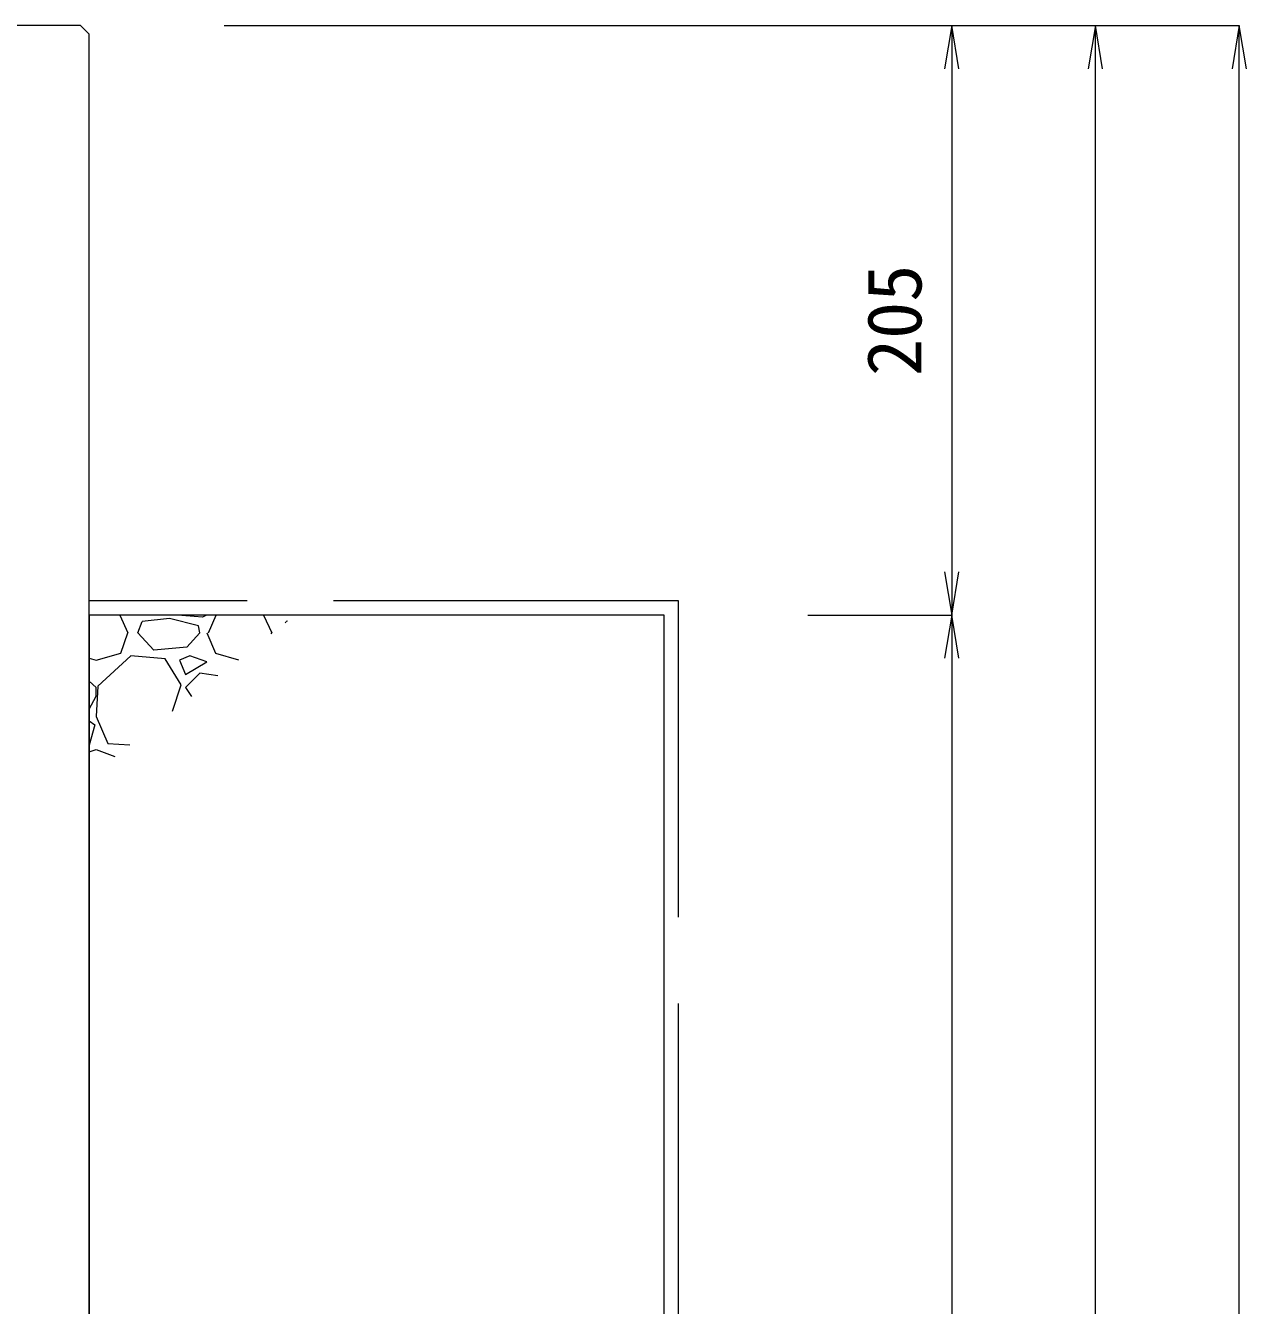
# Model space of a CAD drawing. Units: millimetres at full size, sheet at 1:20; details may follow other scales. Extents: x 0 to 23340, y -4498 to 8520.
# Drawn here: x 16825.4 to 17250, y 4416.2 to 4861.2 of the extents above; entities that cross this region are included whole.
import ezdxf
from ezdxf.enums import TextEntityAlignment as Align

# ---------------------------------------------------------------- set-up
doc = ezdxf.new("R2010")
doc.units = ezdxf.units.MM
doc.header["$LTSCALE"] = 20
doc.linetypes.add('DASHED', pattern=[7.5, 6, -1.5])
for name, color, linetype, lineweight in [('KIJUN', 5, 'Continuous', 5), ('SUNPO', 3, 'Continuous', 13), ('ﾊｯﾁﾝｸﾞ', 7, 'Continuous', 5)]:
    doc.layers.add(name, color=color, linetype=linetype, lineweight=lineweight)
doc.styles.add('ＭＳ ゴシック', font='')
doc.styles.get('ＭＳ ゴシック').set_extended_font_data('MS Gothic')

# ---------------------------------------------------------------- blocks, each defined once
blk = doc.blocks.new('open_arrow')
at = {"color": 0, "linetype": 'Continuous', "lineweight": -2}
blk.add_lwpolyline([(7.5, 1.25), (0, 0), (7.5, -1.25)], dxfattribs=at)

msp = doc.modelspace()

# ---------------------------------------------------------------- linework, layer by layer
at = {"layer": 'KIJUN', "color": 7, "lineweight": 13}
msp.add_lwpolyline([(16410.42, 3999.04), (16382.48, 4646.2), (16409.48, 4711.2), (16407.48, 4751.2), (16371.48, 4771.2), (16367.48, 4861.2), (16320.48, 4861.2), (16317.48, 4858.2), (16317.48, 3876.2), (16337.48, 3856.2), (16827.48, 3856.2), (16847.48, 3876.2), (16847.48, 4858.2), (16844.48, 4861.2), (16797.48, 4861.2), (16793.48, 4771.2), (16757.48, 4751.2), (16755.48, 4711.2), (16782.48, 4646.2)], dxfattribs=at)
at = {"layer": 'KIJUN', "color": 7, "linetype": 'DASHED', "lineweight": 13}
msp.add_lwpolyline([(16317.48, 4661.2), (16112.48, 4661.2), (16112.48, 3651.2), (17052.48, 3651.2), (17052.48, 4661.2), (16847.48, 4661.2)], dxfattribs=at)
at = {"layer": 'KIJUN', "color": 7, "lineweight": 13}
msp.add_lwpolyline([(16847.48, 4656.2), (16847.48, 3876.2), (16827.48, 3856.2), (16337.48, 3856.2), (16317.48, 3876.2), (16317.48, 4656.2), (16117.48, 4656.2), (16117.48, 3656.2), (17047.48, 3656.2), (17047.48, 4656.2)], close=True, dxfattribs=at)
at = {"layer": 'SUNPO'}
for p, q in [((16894.48, 4861.2), (17147.48, 4861.2)), ((16894.48, 4861.2), (17197.48, 4861.2)), ((16894.48, 4861.2), (17247.48, 4861.2)), ((17147.48, 4861.2), (17147.48, 4656.2)), ((17197.48, 3856.2), (17197.48, 4861.2)), ((17247.48, 3656.2), (17247.48, 4861.2)), ((17097.48, 4656.2), (17147.48, 4656.2)), ((17097.48, 4656.2), (17147.48, 4656.2)), ((17147.48, 4656.2), (17147.48, 3856.2))]:
    msp.add_line(p, q, dxfattribs=at)
at = {"layer": 'ﾊｯﾁﾝｸﾞ'}
for p, q in [((16858.14, 4656.2), (16861, 4650)), ((16887, 4655.5), (16878.3, 4656.2)), ((16888.33, 4656.2), (16887, 4655.5)), ((16889, 4650), (16891.66, 4656.2)), ((16908.14, 4656.2), (16911, 4650)), ((16864.5, 4650), (16866, 4654)), ((16875.5, 4655), (16866, 4654)), ((16885.5, 4652.5), (16875.5, 4655)), ((16886, 4650), (16885.5, 4652.5)), ((16915.83, 4653.55), (16916, 4654)), ((16916.47, 4654.05), (16916, 4654)), ((16858.5, 4643), (16861, 4650)), ((16870, 4644), (16864.5, 4650)), ((16886, 4650), (16881.5, 4645)), ((16888.5, 4650), (16891.5, 4643)), ((16910.88, 4649.67), (16911, 4650)), ((16850, 4640.5), (16858.5, 4643)), ((16862, 4642), (16850.5, 4631.5)), ((16874, 4641), (16862, 4642)), ((16881.5, 4645), (16870, 4644)), ((16882.5, 4642), (16879, 4640.5)), ((16888.5, 4640), (16882.5, 4642)), ((16891.5, 4643), (16899.41, 4640.67)), ((16847.48, 4641.24), (16850, 4640.5)), ((16879.5, 4632), (16874, 4641)), ((16879, 4640.5), (16881, 4635.5)), ((16881, 4635.5), (16888.5, 4640)), ((16850, 4631), (16847.48, 4633.2)), ((16886, 4636), (16881, 4631)), ((16892.25, 4635.06), (16886, 4636)), ((16850.5, 4631.5), (16850, 4621)), ((16850, 4628), (16850, 4631)), ((16876.54, 4622.76), (16879.5, 4632)), ((16881, 4631), (16883.08, 4627.88)), ((16847.5, 4623.5), (16850, 4628)), ((16847.48, 4623.5), (16847.5, 4623.5)), ((16850, 4621), (16854, 4611.5)), ((16847.48, 4619.4), (16849.5, 4618)), ((16849.5, 4618), (16847.5, 4611)), ((16847.5, 4611), (16847.48, 4610.99)), ((16854, 4611.5), (16861.71, 4611.13)), ((16847.48, 4608.71), (16850, 4609.5)), ((16850, 4609.5), (16856.51, 4607.06))]:
    msp.add_line(p, q, dxfattribs=at)

# ---------------------------------------------------------------- block references
at = {"layer": 'SUNPO', "xscale": 2, "yscale": 2}
for p, rotation in [((17147.48, 4861.2), 270), ((17197.48, 4861.2), 270), ((17247.48, 4861.2), 270), ((17147.48, 4656.2), 90), ((17147.48, 4656.2), 270)]:
    msp.add_blockref('open_arrow', p, dxfattribs=dict(at, rotation=rotation))

# ---------------------------------------------------------------- texts
at = {"layer": 'SUNPO', "style": 'ＭＳ ゴシック'}
msp.add_text('205', height=18.99, rotation=90, dxfattribs=at).set_placement((17127.48, 4758.7), align=Align.MIDDLE_CENTER)

doc.saveas('drawing.dxf')
